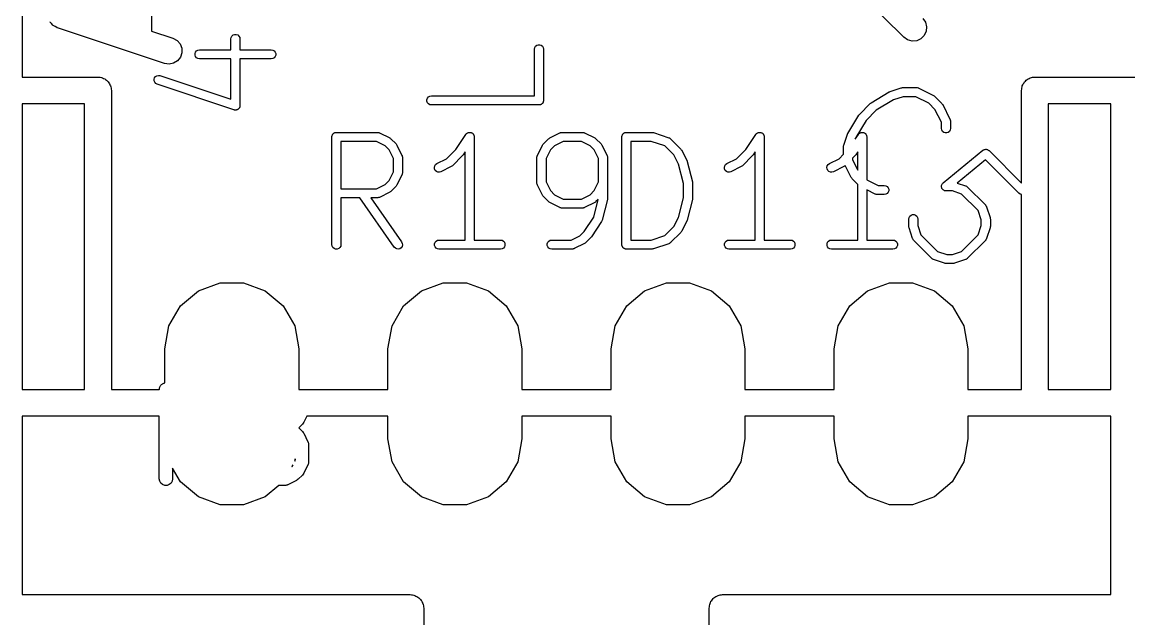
# Model space of a CAD drawing. Extents: x -2.2 to 86.5, y -78.6 to 9.2.
# Drawn here: x 10.65 to 23.05, y -68.52 to -61.84 of the extents above; entities that cross this region are included whole.
import ezdxf

# ---------------------------------------------------------------- set-up
doc = ezdxf.new("R2010")
doc.units = 0
doc.header["$MEASUREMENT"] = 0
doc.layers.add('BLACK', color=7, linetype='CONTINUOUS')

msp = doc.modelspace()

# ---------------------------------------------------------------- linework, layer by layer
at = {"layer": 'Black'}
for p, q in [((10.65, -55), (10.65, -62.45)), ((20.5303, -62.0052), (18.3963, -59.8712)), ((12.1, -61.5795), (12.1, -61.9347)), ((10.965, -61.8357), (10.9635, -61.8318)), ((10.9797, -61.8521), (10.965, -61.8357)), ((10.9933, -61.8694), (10.9797, -61.8521)), ((10.9969, -61.8715), (10.9933, -61.8694)), ((10.9996, -61.8746), (10.9969, -61.8715)), ((11.019, -61.8851), (10.9996, -61.8746)), ((11.0377, -61.8966), (11.019, -61.8851)), ((20.7425, -61.7931), (20.7723, -61.8357)), ((20.7723, -61.8357), (20.7858, -61.8861)), ((20.7858, -61.8861), (20.7813, -61.938)), ((11.0418, -61.8975), (11.0377, -61.8966)), ((11.0454, -61.8994), (11.0418, -61.8975)), ((12.2454, -62.2994), (11.0454, -61.8994)), ((12.1, -61.9347), (12.3403, -62.0148)), ((12.3403, -62.0148), (12.3861, -62.0396)), ((12.9896, -62.0233), (12.9926, -62.0059)), ((12.9926, -62.0059), (13.0015, -61.9907)), ((13.0015, -61.9907), (13.015, -61.9793)), ((13.015, -61.9793), (13.0316, -61.9733)), ((13.0316, -61.9733), (13.0492, -61.9733)), ((13.0492, -61.9733), (13.0658, -61.9793)), ((13.0658, -61.9793), (13.0793, -61.9907)), ((13.0793, -61.9907), (13.0881, -62.0059)), ((13.0881, -62.0059), (13.0912, -62.0233)), ((20.573, -62.0351), (20.5303, -62.0052)), ((20.7593, -61.9852), (20.7224, -62.022)), ((20.7813, -61.938), (20.7593, -61.9852)), ((12.3861, -62.0396), (12.4207, -62.0786)), ((12.4207, -62.0786), (12.4398, -62.1271)), ((12.4398, -62.1271), (12.4412, -62.1791)), ((12.9896, -62.1449), (12.9896, -62.0233)), ((13.0912, -62.0233), (13.0912, -62.1449)), ((16.3917, -62.1382), (16.3948, -62.1208)), ((16.3917, -62.6619), (16.3917, -62.1382)), ((16.3948, -62.1208), (16.4036, -62.1056)), ((16.4036, -62.1056), (16.4171, -62.0942)), ((16.4171, -62.0942), (16.4337, -62.0882)), ((16.4337, -62.0882), (16.4514, -62.0882)), ((16.4514, -62.0882), (16.4679, -62.0942)), ((16.4679, -62.0942), (16.4815, -62.1056)), ((16.4815, -62.1056), (16.4903, -62.1208)), ((16.4903, -62.1208), (16.4933, -62.1382)), ((16.4933, -62.1382), (16.4933, -62.7127)), ((20.6233, -62.0486), (20.573, -62.0351)), ((20.6752, -62.044), (20.6233, -62.0486)), ((20.7224, -62.022), (20.6752, -62.044)), ((12.4248, -62.2286), (12.3924, -62.2694)), ((12.4412, -62.1791), (12.4248, -62.2286)), ((12.5882, -62.1868), (12.5942, -62.1703)), ((12.5882, -62.2045), (12.5882, -62.1868)), ((12.5942, -62.2211), (12.5882, -62.2045)), ((12.5942, -62.1703), (12.6056, -62.1568)), ((12.6056, -62.2346), (12.5942, -62.2211)), ((12.6056, -62.1568), (12.6208, -62.1479)), ((12.6208, -62.2434), (12.6056, -62.2346)), ((12.6208, -62.1479), (12.6382, -62.1449)), ((12.6382, -62.2465), (12.6208, -62.2434)), ((12.6382, -62.1449), (12.9896, -62.1449)), ((12.9896, -62.2465), (12.6382, -62.2465)), ((12.9896, -62.6997), (12.9896, -62.2465)), ((13.0912, -62.1449), (13.4425, -62.1449)), ((13.4425, -62.2465), (13.0912, -62.2465)), ((13.0912, -62.2465), (13.0912, -62.7702)), ((13.4425, -62.1449), (13.4599, -62.1479)), ((13.4599, -62.2434), (13.4425, -62.2465)), ((13.4599, -62.1479), (13.4752, -62.1568)), ((13.4752, -62.2346), (13.4599, -62.2434)), ((13.4752, -62.1568), (13.4865, -62.1703)), ((13.4865, -62.2211), (13.4752, -62.2346)), ((13.4865, -62.1703), (13.4926, -62.1868)), ((13.4926, -62.2045), (13.4865, -62.2211)), ((13.4926, -62.1868), (13.4926, -62.2045)), ((12.297, -62.3071), (12.2454, -62.2994)), ((12.348, -62.2966), (12.297, -62.3071)), ((12.3924, -62.2694), (12.348, -62.2966)), ((10.65, -62.45), (11.5, -62.45)), ((11.5, -62.45), (11.5129, -62.4523)), ((11.5129, -62.4523), (11.526, -62.4523)), ((11.526, -62.4523), (11.5384, -62.4568)), ((11.5384, -62.4568), (11.5513, -62.459)), ((11.5513, -62.459), (11.5627, -62.4656)), ((11.5627, -62.4656), (11.575, -62.4701)), ((11.575, -62.4701), (11.5851, -62.4785)), ((11.5851, -62.4785), (11.5964, -62.4851)), ((11.5964, -62.4851), (11.6049, -62.4951)), ((11.6049, -62.4951), (11.6149, -62.5036)), ((11.6149, -62.5036), (11.6215, -62.5149)), ((12.1283, -62.4755), (12.1339, -62.4587)), ((12.1288, -62.4931), (12.1283, -62.4755)), ((12.1353, -62.5095), (12.1288, -62.4931)), ((12.1339, -62.4587), (12.1449, -62.4449)), ((12.147, -62.5227), (12.1353, -62.5095)), ((12.1449, -62.4449), (12.1599, -62.4357)), ((12.1599, -62.4357), (12.1772, -62.4321)), ((12.1772, -62.4321), (12.1947, -62.4347)), ((12.1947, -62.4347), (12.9896, -62.6997)), ((21.8785, -62.5149), (21.8851, -62.5036)), ((21.8851, -62.5036), (21.8951, -62.4951)), ((21.8951, -62.4951), (21.9036, -62.4851)), ((21.9036, -62.4851), (21.9149, -62.4785)), ((21.9149, -62.4785), (21.925, -62.4701)), ((21.925, -62.4701), (21.9373, -62.4656)), ((21.9373, -62.4656), (21.9487, -62.459)), ((21.9487, -62.459), (21.9616, -62.4568)), ((21.9616, -62.4568), (21.974, -62.4523)), ((21.974, -62.4523), (21.9871, -62.4523)), ((21.9871, -62.4523), (22, -62.45)), ((22, -62.45), (23, -62.45)), ((23, -62.45), (24, -62.45)), ((11.6215, -62.5149), (11.6299, -62.525)), ((11.6299, -62.525), (11.6344, -62.5373)), ((11.6344, -62.5373), (11.641, -62.5487)), ((11.641, -62.5487), (11.6432, -62.5616)), ((11.6432, -62.5616), (11.6477, -62.574)), ((11.6477, -62.574), (11.6477, -62.5871)), ((11.6477, -62.5871), (11.65, -62.6)), ((11.65, -62.6), (11.65, -65.95)), ((12.1625, -62.5311), (12.147, -62.5227)), ((13.0243, -62.8184), (12.1625, -62.5311)), ((20.1645, -62.7388), (20.3676, -62.617)), ((20.3676, -62.617), (20.3728, -62.615)), ((20.3728, -62.615), (20.3777, -62.6123)), ((20.3777, -62.6123), (20.4996, -62.5717)), ((20.4996, -62.5717), (20.5076, -62.5705)), ((20.5076, -62.5705), (20.5156, -62.5691)), ((20.5156, -62.5691), (20.6781, -62.5691)), ((20.6781, -62.5691), (20.681, -62.5696)), ((20.681, -62.5696), (20.6839, -62.5694)), ((20.6839, -62.5694), (20.6896, -62.5711)), ((20.6896, -62.5711), (20.6955, -62.5722)), ((20.6955, -62.5722), (20.698, -62.5736)), ((20.698, -62.5736), (20.7008, -62.5745)), ((20.7008, -62.5745), (20.8633, -62.6557)), ((21.85, -62.6), (21.8523, -62.5871)), ((21.85, -63.6387), (21.85, -62.6)), ((21.8523, -62.574), (21.8568, -62.5616)), ((21.8523, -62.5871), (21.8523, -62.574)), ((21.8568, -62.5616), (21.859, -62.5487)), ((21.859, -62.5487), (21.8656, -62.5373)), ((21.8656, -62.5373), (21.8701, -62.525)), ((21.8701, -62.525), (21.8785, -62.5149)), ((10.65, -62.75), (10.65, -65.95)), ((11.35, -62.75), (10.65, -62.75)), ((11.35, -65.95), (11.35, -62.75)), ((15.186, -62.7039), (15.1921, -62.6873)), ((15.186, -62.7216), (15.186, -62.7039)), ((15.1921, -62.7381), (15.186, -62.7216)), ((15.1921, -62.6873), (15.2034, -62.6738)), ((15.2034, -62.7517), (15.1921, -62.7381)), ((15.2034, -62.6738), (15.2187, -62.665)), ((15.2187, -62.7605), (15.2034, -62.7517)), ((15.2187, -62.665), (15.236, -62.6619)), ((15.236, -62.6619), (16.3917, -62.6619)), ((16.4638, -62.7583), (16.4599, -62.7605)), ((16.4679, -62.7567), (16.4638, -62.7583)), ((16.4714, -62.7539), (16.4679, -62.7567)), ((16.4752, -62.7517), (16.4714, -62.7539)), ((16.4781, -62.7482), (16.4752, -62.7517)), ((16.4815, -62.7454), (16.4781, -62.7482)), ((16.4837, -62.7415), (16.4815, -62.7454)), ((16.4865, -62.7381), (16.4837, -62.7415)), ((16.4881, -62.734), (16.4865, -62.7381)), ((16.4903, -62.7301), (16.4881, -62.734)), ((16.4911, -62.7257), (16.4903, -62.7301)), ((16.4926, -62.7216), (16.4911, -62.7257)), ((16.4933, -62.7127), (16.4926, -62.7171)), ((16.4926, -62.7171), (16.4926, -62.7216)), ((20.0328, -62.8684), (20.1547, -62.7465)), ((20.1547, -62.7465), (20.1598, -62.7429)), ((20.1598, -62.7429), (20.1645, -62.7388)), ((20.4151, -62.707), (20.2221, -62.8227)), ((20.5239, -62.6707), (20.4151, -62.707)), ((20.6661, -62.6707), (20.5239, -62.6707)), ((20.8105, -62.7429), (20.6661, -62.6707)), ((20.8801, -62.8125), (20.8105, -62.7429)), ((20.8633, -62.6557), (20.8699, -62.6606)), ((20.8699, -62.6606), (20.8765, -62.6652)), ((20.8765, -62.6652), (20.9578, -62.7465)), ((20.9578, -62.7465), (20.9625, -62.7531)), ((20.9625, -62.7531), (20.9673, -62.7597)), ((20.9673, -62.7597), (21.0486, -62.9222)), ((22.15, -62.75), (22.15, -65.95)), ((22.85, -62.75), (22.15, -62.75)), ((22.85, -65.95), (22.85, -62.75)), ((13.028, -62.8189), (13.0243, -62.8184)), ((13.0316, -62.8202), (13.028, -62.8189)), ((13.0367, -62.8202), (13.0316, -62.8202)), ((13.0418, -62.821), (13.0367, -62.8202)), ((13.0454, -62.8202), (13.0418, -62.821)), ((13.0492, -62.8202), (13.0454, -62.8202)), ((13.054, -62.8185), (13.0492, -62.8202)), ((13.0591, -62.8174), (13.054, -62.8185)), ((13.0623, -62.8155), (13.0591, -62.8174)), ((13.0658, -62.8142), (13.0623, -62.8155)), ((13.0697, -62.8109), (13.0658, -62.8142)), ((13.0741, -62.8082), (13.0697, -62.8109)), ((13.0764, -62.8053), (13.0741, -62.8082)), ((13.0793, -62.8028), (13.0764, -62.8053)), ((13.0819, -62.7984), (13.0793, -62.8028)), ((13.0851, -62.7944), (13.0819, -62.7984)), ((13.0862, -62.7908), (13.0851, -62.7944)), ((13.0881, -62.7876), (13.0862, -62.7908)), ((13.089, -62.7825), (13.0881, -62.7876)), ((13.0906, -62.7776), (13.089, -62.7825)), ((13.0912, -62.7702), (13.0905, -62.7739)), ((13.0905, -62.7739), (13.0906, -62.7776)), ((15.236, -62.7635), (15.2187, -62.7605)), ((16.4425, -62.7635), (15.236, -62.7635)), ((16.4469, -62.7628), (16.4425, -62.7635)), ((16.4514, -62.7628), (16.4469, -62.7628)), ((16.4555, -62.7612), (16.4514, -62.7628)), ((16.4599, -62.7605), (16.4555, -62.7612)), ((19.9033, -63.0813), (20.0252, -62.8781)), ((20.0252, -62.8781), (20.0293, -62.8734)), ((20.0293, -62.8734), (20.0328, -62.8684)), ((20.2221, -62.8227), (20.1091, -62.9358)), ((20.9523, -62.9569), (20.8801, -62.8125)), ((20.1091, -62.9358), (19.9933, -63.1288)), ((20.9523, -63.0261), (20.9523, -62.9569)), ((21.0486, -62.9222), (21.0494, -62.925)), ((21.0494, -62.925), (21.0509, -62.9275)), ((21.0509, -62.9275), (21.0519, -62.9334)), ((21.0519, -62.9334), (21.0536, -62.9391)), ((21.0536, -62.9391), (21.0534, -62.942)), ((21.0534, -62.942), (21.0539, -62.9449)), ((21.0539, -62.9449), (21.0539, -63.0261)), ((14.1215, -63.121), (14.1222, -63.1167)), ((14.1215, -64.3275), (14.1215, -63.121)), ((14.1222, -63.1122), (14.1238, -63.1081)), ((14.1222, -63.1167), (14.1222, -63.1122)), ((14.1238, -63.1081), (14.1245, -63.1037)), ((14.1245, -63.1037), (14.1267, -63.0998)), ((14.1267, -63.0998), (14.1283, -63.0956)), ((14.1283, -63.0956), (14.1311, -63.0922)), ((14.1311, -63.0922), (14.1333, -63.0884)), ((14.1333, -63.0884), (14.1368, -63.0855)), ((14.1368, -63.0855), (14.1396, -63.0821)), ((14.1396, -63.0821), (14.1435, -63.0799)), ((14.1435, -63.0799), (14.1469, -63.0771)), ((14.1469, -63.0771), (14.151, -63.0755)), ((14.151, -63.0755), (14.1549, -63.0733)), ((14.1549, -63.0733), (14.1593, -63.0725)), ((14.1593, -63.0725), (14.1634, -63.071)), ((14.1634, -63.071), (14.1679, -63.071)), ((14.1679, -63.071), (14.1723, -63.0702)), ((14.1723, -63.0702), (14.6319, -63.0702)), ((14.6319, -63.0702), (14.6348, -63.0708)), ((14.6348, -63.0708), (14.6377, -63.0706)), ((14.6377, -63.0706), (14.6434, -63.0723)), ((14.6434, -63.0723), (14.6493, -63.0733)), ((14.6493, -63.0733), (14.6518, -63.0748)), ((14.6518, -63.0748), (14.6546, -63.0756)), ((14.6546, -63.0756), (14.7695, -63.1331)), ((15.5116, -63.261), (15.6238, -63.0929)), ((15.6238, -63.0929), (15.6257, -63.0908)), ((15.6257, -63.0908), (15.6271, -63.0884)), ((15.6271, -63.0884), (15.6318, -63.0845)), ((15.6318, -63.0845), (15.6359, -63.0801)), ((15.6359, -63.0801), (15.6385, -63.0789)), ((15.6385, -63.0789), (15.6406, -63.0771)), ((15.6406, -63.0771), (15.6463, -63.075)), ((15.6463, -63.075), (15.6518, -63.0723)), ((15.6518, -63.0723), (15.6546, -63.072)), ((15.6546, -63.072), (15.6572, -63.071)), ((15.6572, -63.071), (15.6633, -63.071)), ((15.6633, -63.071), (15.6693, -63.0704)), ((15.6693, -63.0704), (15.672, -63.071)), ((15.672, -63.071), (15.6748, -63.071)), ((15.6748, -63.071), (15.6805, -63.0731)), ((15.6805, -63.0731), (15.6864, -63.0745)), ((15.6864, -63.0745), (15.6888, -63.0761)), ((15.6888, -63.0761), (15.6914, -63.0771)), ((15.6914, -63.0771), (15.6961, -63.081)), ((15.6961, -63.081), (15.7011, -63.0843)), ((15.7011, -63.0843), (15.7028, -63.0866)), ((15.7028, -63.0866), (15.7049, -63.0884)), ((15.7049, -63.0884), (15.708, -63.0936)), ((15.708, -63.0936), (15.7116, -63.0985)), ((15.7116, -63.0985), (15.7124, -63.1012)), ((15.7124, -63.1012), (15.7138, -63.1037)), ((15.7138, -63.1037), (15.7148, -63.1096)), ((15.7148, -63.1096), (15.7165, -63.1155)), ((15.7165, -63.1155), (15.7163, -63.1183)), ((15.7163, -63.1183), (15.7168, -63.121)), ((15.7168, -63.121), (15.7168, -64.2767)), ((16.5625, -63.1331), (16.6774, -63.0756)), ((16.6774, -63.0756), (16.6803, -63.0748)), ((16.6803, -63.0748), (16.6828, -63.0733)), ((16.6828, -63.0733), (16.6887, -63.0723)), ((16.6887, -63.0723), (16.6944, -63.0706)), ((16.6944, -63.0706), (16.6973, -63.0708)), ((16.6973, -63.0708), (16.7002, -63.0702)), ((16.7002, -63.0702), (16.93, -63.0702)), ((16.93, -63.0702), (16.9329, -63.0708)), ((16.9329, -63.0708), (16.9358, -63.0706)), ((16.9358, -63.0706), (16.9415, -63.0723)), ((16.9415, -63.0723), (16.9474, -63.0733)), ((16.9474, -63.0733), (16.9499, -63.0748)), ((16.9499, -63.0748), (16.9527, -63.0756)), ((16.9527, -63.0756), (17.0676, -63.1331)), ((17.3715, -63.121), (17.3722, -63.1167)), ((17.3715, -64.3275), (17.3715, -63.121)), ((17.3722, -63.1122), (17.3738, -63.1081)), ((17.3722, -63.1167), (17.3722, -63.1122)), ((17.3738, -63.1081), (17.3745, -63.1037)), ((17.3745, -63.1037), (17.3767, -63.0998)), ((17.3767, -63.0998), (17.3783, -63.0956)), ((17.3783, -63.0956), (17.3811, -63.0922)), ((17.3811, -63.0922), (17.3833, -63.0884)), ((17.3833, -63.0884), (17.3868, -63.0855)), ((17.3868, -63.0855), (17.3896, -63.0821)), ((17.3896, -63.0821), (17.3935, -63.0799)), ((17.3935, -63.0799), (17.3969, -63.0771)), ((17.3969, -63.0771), (17.401, -63.0755)), ((17.401, -63.0755), (17.4049, -63.0733)), ((17.4049, -63.0733), (17.4093, -63.0725)), ((17.4093, -63.0725), (17.4134, -63.071)), ((17.4134, -63.071), (17.4179, -63.071)), ((17.4179, -63.071), (17.4223, -63.0702)), ((17.4223, -63.0702), (17.7095, -63.0702)), ((17.7095, -63.0702), (17.7175, -63.0717)), ((17.7175, -63.0717), (17.7256, -63.0729)), ((17.7256, -63.0729), (17.8979, -63.1303)), ((17.8979, -63.1303), (17.9005, -63.1317)), ((17.9005, -63.1317), (17.9033, -63.1325)), ((18.7616, -63.261), (18.8738, -63.0929)), ((18.8738, -63.0929), (18.8757, -63.0908)), ((18.8757, -63.0908), (18.8771, -63.0884)), ((18.8771, -63.0884), (18.8818, -63.0845)), ((18.8818, -63.0845), (18.8859, -63.0801)), ((18.8859, -63.0801), (18.8885, -63.0789)), ((18.8885, -63.0789), (18.8906, -63.0771)), ((18.8906, -63.0771), (18.8963, -63.075)), ((18.8963, -63.075), (18.9018, -63.0723)), ((18.9018, -63.0723), (18.9046, -63.072)), ((18.9046, -63.072), (18.9072, -63.071)), ((18.9072, -63.071), (18.9133, -63.071)), ((18.9133, -63.071), (18.9193, -63.0704)), ((18.9193, -63.0704), (18.922, -63.071)), ((18.922, -63.071), (18.9248, -63.071)), ((18.9248, -63.071), (18.9305, -63.0731)), ((18.9305, -63.0731), (18.9364, -63.0745)), ((18.9364, -63.0745), (18.9388, -63.0761)), ((18.9388, -63.0761), (18.9414, -63.0771)), ((18.9414, -63.0771), (18.9461, -63.081)), ((18.9461, -63.081), (18.9511, -63.0843)), ((18.9511, -63.0843), (18.9528, -63.0866)), ((18.9528, -63.0866), (18.9549, -63.0884)), ((18.9549, -63.0884), (18.958, -63.0936)), ((18.958, -63.0936), (18.9616, -63.0985)), ((18.9616, -63.0985), (18.9624, -63.1012)), ((18.9624, -63.1012), (18.9638, -63.1037)), ((18.9638, -63.1037), (18.9648, -63.1096)), ((18.9648, -63.1096), (18.9665, -63.1155)), ((18.9665, -63.1155), (18.9663, -63.1183)), ((18.9663, -63.1183), (18.9668, -63.121)), ((18.9668, -63.121), (18.9668, -64.2767)), ((19.8581, -63.2132), (19.8987, -63.0913)), ((19.8987, -63.0913), (19.9013, -63.0865)), ((19.9013, -63.0865), (19.9033, -63.0813)), ((19.9877, -63.1455), (20.0228, -63.0929)), ((19.9933, -63.1288), (19.9877, -63.1455)), ((20.0228, -63.0929), (20.0247, -63.0908)), ((20.0247, -63.0908), (20.0262, -63.0884)), ((20.0262, -63.0884), (20.0308, -63.0845)), ((20.0308, -63.0845), (20.035, -63.0801)), ((20.035, -63.0801), (20.0375, -63.0789)), ((20.0375, -63.0789), (20.0397, -63.0771)), ((20.0397, -63.0771), (20.0454, -63.075)), ((20.0454, -63.075), (20.0508, -63.0723)), ((20.0508, -63.0723), (20.0536, -63.072)), ((20.0536, -63.072), (20.0563, -63.071)), ((20.0563, -63.071), (20.0623, -63.071)), ((20.0623, -63.071), (20.0683, -63.0704)), ((20.0683, -63.0704), (20.0711, -63.071)), ((20.0711, -63.071), (20.0739, -63.071)), ((20.0739, -63.071), (20.0796, -63.0731)), ((20.0796, -63.0731), (20.0855, -63.0745)), ((20.0855, -63.0745), (20.0878, -63.0761)), ((20.0878, -63.0761), (20.0905, -63.0771)), ((20.0905, -63.0771), (20.0951, -63.081)), ((20.0951, -63.081), (20.1002, -63.0843)), ((20.1002, -63.0843), (20.1018, -63.0866)), ((20.1018, -63.0866), (20.104, -63.0884)), ((20.104, -63.0884), (20.107, -63.0936)), ((20.107, -63.0936), (20.1106, -63.0985)), ((20.1106, -63.0985), (20.1114, -63.1012)), ((20.1114, -63.1012), (20.1128, -63.1037)), ((20.1128, -63.1037), (20.1139, -63.1096)), ((20.1139, -63.1096), (20.1156, -63.1155)), ((20.1156, -63.1155), (20.1154, -63.1183)), ((20.1154, -63.1183), (20.1159, -63.121)), ((20.1159, -63.121), (20.1159, -63.6023)), ((20.9554, -63.0435), (20.9523, -63.0261)), ((20.9642, -63.0588), (20.9554, -63.0435)), ((20.9777, -63.0701), (20.9642, -63.0588)), ((20.9943, -63.0762), (20.9777, -63.0701)), ((21.0119, -63.0762), (20.9943, -63.0762)), ((21.0285, -63.0701), (21.0119, -63.0762)), ((21.042, -63.0588), (21.0285, -63.0701)), ((21.0509, -63.0435), (21.042, -63.0588)), ((21.0539, -63.0261), (21.0509, -63.0435)), ((14.2231, -63.1718), (14.2231, -63.7022)), ((14.6199, -63.1718), (14.2231, -63.1718)), ((14.7167, -63.2203), (14.6199, -63.1718)), ((14.7625, -63.266), (14.7167, -63.2203)), ((14.7695, -63.1331), (14.776, -63.1379)), ((14.776, -63.1379), (14.7827, -63.1426)), ((14.7827, -63.1426), (14.8402, -63.2)), ((14.8402, -63.2), (14.8448, -63.2067)), ((14.8448, -63.2067), (14.8497, -63.2132)), ((14.8497, -63.2132), (14.9071, -63.3281)), ((16.4249, -63.3281), (16.4824, -63.2132)), ((16.4824, -63.2132), (16.4872, -63.2067)), ((16.4872, -63.2067), (16.4919, -63.2)), ((16.4919, -63.2), (16.5493, -63.1426)), ((16.5493, -63.1426), (16.556, -63.1379)), ((16.556, -63.1379), (16.5625, -63.1331)), ((16.6154, -63.2203), (16.5696, -63.266)), ((16.7122, -63.1718), (16.6154, -63.2203)), ((16.918, -63.1718), (16.7122, -63.1718)), ((17.0148, -63.2203), (16.918, -63.1718)), ((17.0606, -63.266), (17.0148, -63.2203)), ((17.0676, -63.1331), (17.0741, -63.1379)), ((17.0741, -63.1379), (17.0808, -63.1426)), ((17.0808, -63.1426), (17.1383, -63.2)), ((17.1383, -63.2), (17.1429, -63.2067)), ((17.1429, -63.2067), (17.1478, -63.2132)), ((17.1478, -63.2132), (17.2052, -63.3281)), ((17.4731, -63.1718), (17.4731, -64.2767)), ((17.7013, -63.1718), (17.4731, -63.1718)), ((17.8544, -63.2229), (17.7013, -63.1718)), ((17.955, -63.3235), (17.8544, -63.2229)), ((17.9033, -63.1325), (17.9082, -63.1359)), ((17.9082, -63.1359), (17.9135, -63.1387)), ((17.9135, -63.1387), (17.9154, -63.1409)), ((17.9154, -63.1409), (17.9178, -63.1426)), ((17.9178, -63.1426), (18.0327, -63.2575)), ((19.8554, -63.2293), (19.8569, -63.2213)), ((19.8554, -63.3163), (19.8554, -63.2293)), ((19.8569, -63.2213), (19.8581, -63.2132)), ((14.8109, -63.3628), (14.7625, -63.266)), ((14.8109, -63.5112), (14.8109, -63.3628)), ((14.9071, -63.3281), (14.908, -63.3309)), ((14.908, -63.3309), (14.9094, -63.3335)), ((14.9094, -63.3335), (14.9105, -63.3393)), ((14.9105, -63.3393), (14.9122, -63.345)), ((14.9122, -63.345), (14.912, -63.348)), ((14.912, -63.348), (14.9125, -63.3509)), ((14.9125, -63.3509), (14.9125, -63.5232)), ((15.2986, -63.4203), (15.4061, -63.3666)), ((15.4061, -63.3666), (15.5116, -63.261)), ((15.587, -63.3293), (15.4721, -63.4442)), ((15.5899, -63.3252), (15.587, -63.3293)), ((15.5934, -63.3216), (15.5899, -63.3252)), ((15.6152, -63.2888), (15.5934, -63.3216)), ((15.6152, -64.2767), (15.6152, -63.2888)), ((16.4196, -63.3509), (16.4201, -63.348)), ((16.4196, -63.6381), (16.4196, -63.3509)), ((16.4199, -63.3451), (16.4216, -63.3393)), ((16.4201, -63.348), (16.4199, -63.3451)), ((16.4216, -63.3393), (16.4226, -63.3335)), ((16.4226, -63.3335), (16.4241, -63.3309)), ((16.4241, -63.3309), (16.4249, -63.3281)), ((16.5696, -63.266), (16.5212, -63.3628)), ((16.5212, -63.3628), (16.5212, -63.6261)), ((17.109, -63.3628), (17.0606, -63.266)), ((17.109, -63.6261), (17.109, -63.3628)), ((17.2052, -63.3281), (17.2061, -63.3309)), ((17.2061, -63.3309), (17.2075, -63.3335)), ((17.2075, -63.3335), (17.2086, -63.3393)), ((17.2086, -63.3393), (17.2103, -63.345)), ((17.2103, -63.345), (17.2101, -63.348)), ((17.2101, -63.348), (17.2106, -63.3509)), ((17.2106, -63.3509), (17.2106, -63.8105)), ((18.0063, -63.426), (17.955, -63.3235)), ((18.0327, -63.2575), (18.0374, -63.2642)), ((18.0374, -63.2642), (18.0422, -63.2707)), ((18.0422, -63.2707), (18.0997, -63.3856)), ((18.5486, -63.4203), (18.6561, -63.3666)), ((18.6561, -63.3666), (18.7616, -63.261)), ((18.837, -63.3293), (18.7221, -63.4442)), ((18.8399, -63.3252), (18.837, -63.3293)), ((18.8434, -63.3216), (18.8399, -63.3252)), ((18.8652, -63.2888), (18.8434, -63.3216)), ((18.8652, -64.2767), (18.8652, -63.2888)), ((19.6976, -63.4203), (19.8052, -63.3666)), ((19.8052, -63.3666), (19.8554, -63.3163)), ((19.9861, -63.3293), (19.957, -63.3584)), ((19.957, -63.3584), (19.957, -63.3798)), ((19.957, -63.3798), (20.0143, -63.4942)), ((19.989, -63.3252), (19.9861, -63.3293)), ((19.9924, -63.3216), (19.989, -63.3252)), ((20.0143, -63.2888), (19.9924, -63.3216)), ((20.0143, -63.4942), (20.0143, -63.2888)), ((20.971, -63.6368), (21.4178, -63.2712)), ((21.4466, -63.379), (21.1301, -63.6379)), ((21.4178, -63.2712), (21.4195, -63.2703)), ((21.4195, -63.2703), (21.4209, -63.2689)), ((21.4209, -63.2689), (21.4272, -63.266)), ((21.4272, -63.266), (21.4332, -63.2626)), ((21.4332, -63.2626), (21.4351, -63.2623)), ((21.4351, -63.2623), (21.4368, -63.2615)), ((21.4368, -63.2615), (21.4438, -63.2609)), ((21.4438, -63.2609), (21.4506, -63.2597)), ((21.8203, -63.7527), (21.4466, -63.379)), ((21.4506, -63.2597), (21.4525, -63.2601)), ((21.4525, -63.2601), (21.4544, -63.2599)), ((21.4544, -63.2599), (21.4611, -63.2617)), ((21.4611, -63.2617), (21.468, -63.263)), ((21.468, -63.263), (21.4696, -63.264)), ((21.4696, -63.264), (21.4715, -63.2645)), ((21.4715, -63.2645), (21.4772, -63.2685)), ((21.4772, -63.2685), (21.4831, -63.272)), ((21.4831, -63.272), (21.4843, -63.2735)), ((21.4843, -63.2735), (21.4859, -63.2746)), ((21.4859, -63.2746), (21.85, -63.6387)), ((15.2706, -63.4627), (15.2747, -63.4456)), ((15.2726, -63.4802), (15.2706, -63.4627)), ((15.2805, -63.496), (15.2726, -63.4802)), ((15.2747, -63.4456), (15.2844, -63.4308)), ((15.2933, -63.5082), (15.2805, -63.496)), ((15.2844, -63.4308), (15.2986, -63.4203)), ((15.4589, -63.4537), (15.344, -63.5112)), ((15.4655, -63.4489), (15.4589, -63.4537)), ((15.4721, -63.4442), (15.4655, -63.4489)), ((18.0609, -63.6444), (18.0063, -63.426)), ((18.0997, -63.3856), (18.1013, -63.3909)), ((18.1013, -63.3909), (18.1035, -63.396)), ((18.1035, -63.396), (18.161, -63.6258)), ((18.5206, -63.4627), (18.5247, -63.4456)), ((18.5226, -63.4802), (18.5206, -63.4627)), ((18.5305, -63.496), (18.5226, -63.4802)), ((18.5247, -63.4456), (18.5344, -63.4308)), ((18.5433, -63.5082), (18.5305, -63.496)), ((18.5344, -63.4308), (18.5486, -63.4203)), ((18.7089, -63.4537), (18.594, -63.5112)), ((18.7155, -63.4489), (18.7089, -63.4537)), ((18.7221, -63.4442), (18.7155, -63.4489)), ((19.6696, -63.4627), (19.6737, -63.4456)), ((19.6717, -63.4802), (19.6696, -63.4627)), ((19.6796, -63.496), (19.6717, -63.4802)), ((19.6737, -63.4456), (19.6835, -63.4308)), ((19.6924, -63.5082), (19.6796, -63.496)), ((19.6835, -63.4308), (19.6976, -63.4203)), ((19.858, -63.4537), (19.7431, -63.5112)), ((19.8645, -63.4489), (19.858, -63.4537)), ((19.8712, -63.4442), (19.8645, -63.4489)), ((19.8742, -63.4412), (19.8712, -63.4442)), ((19.9421, -63.577), (19.8742, -63.4412)), ((14.7167, -63.6538), (14.7625, -63.608)), ((14.7625, -63.608), (14.8109, -63.5112)), ((14.9071, -63.5459), (14.8497, -63.6608)), ((14.908, -63.5431), (14.9071, -63.5459)), ((14.9094, -63.5406), (14.908, -63.5431)), ((14.9105, -63.5347), (14.9094, -63.5406)), ((14.9122, -63.529), (14.9105, -63.5347)), ((14.9125, -63.5232), (14.912, -63.5261)), ((14.912, -63.5261), (14.9122, -63.529)), ((15.3095, -63.5152), (15.2933, -63.5082)), ((15.3271, -63.5162), (15.3095, -63.5152)), ((15.344, -63.5112), (15.3271, -63.5162)), ((16.5212, -63.6261), (16.5696, -63.7229)), ((17.0606, -63.7229), (17.109, -63.6261)), ((18.161, -63.6258), (18.1614, -63.632)), ((18.5595, -63.5152), (18.5433, -63.5082)), ((18.5771, -63.5162), (18.5595, -63.5152)), ((18.594, -63.5112), (18.5771, -63.5162)), ((19.7086, -63.5152), (19.6924, -63.5082)), ((19.7262, -63.5162), (19.7086, -63.5152)), ((19.7431, -63.5112), (19.7262, -63.5162)), ((19.9469, -63.5835), (19.9421, -63.577)), ((19.9516, -63.5902), (19.9469, -63.5835)), ((20.0143, -63.6529), (19.9516, -63.5902)), ((20.1159, -63.6023), (20.2432, -63.666)), ((14.2231, -63.7022), (14.6199, -63.7022)), ((14.6199, -63.7022), (14.7167, -63.6538)), ((14.7695, -63.741), (14.6546, -63.7985)), ((14.7761, -63.7361), (14.7695, -63.741)), ((14.7827, -63.7315), (14.7761, -63.7361)), ((14.8402, -63.674), (14.7827, -63.7315)), ((14.8448, -63.6674), (14.8402, -63.674)), ((14.8497, -63.6608), (14.8448, -63.6674)), ((16.4201, -63.641), (16.4196, -63.6381)), ((16.4199, -63.6439), (16.4201, -63.641)), ((16.4216, -63.6496), (16.4199, -63.6439)), ((16.4226, -63.6555), (16.4216, -63.6496)), ((16.4241, -63.658), (16.4226, -63.6555)), ((16.4249, -63.6608), (16.4241, -63.658)), ((16.4824, -63.7757), (16.4249, -63.6608)), ((16.5696, -63.7229), (16.6154, -63.7687)), ((17.0148, -63.7687), (17.0606, -63.7229)), ((18.0609, -63.8042), (18.0609, -63.6444)), ((18.1614, -63.632), (18.1625, -63.6381)), ((18.1625, -63.6381), (18.1625, -63.8105)), ((20.0143, -64.2767), (20.0143, -63.6529)), ((20.2085, -63.7622), (20.1159, -63.7159)), ((20.1159, -63.7159), (20.1159, -64.2767)), ((20.2432, -63.666), (20.3125, -63.666)), ((20.3125, -63.666), (20.3299, -63.669)), ((20.3299, -63.669), (20.3452, -63.6779)), ((20.3452, -63.6779), (20.3565, -63.6914)), ((20.3565, -63.7422), (20.3452, -63.7557)), ((20.3565, -63.6914), (20.3625, -63.708)), ((20.3625, -63.7256), (20.3565, -63.7422)), ((20.3625, -63.708), (20.3625, -63.7256)), ((20.953, -63.6844), (20.9531, -63.6758)), ((20.9531, -63.6847), (20.953, -63.6844)), ((20.9531, -63.6673), (20.9532, -63.667)), ((20.9531, -63.6758), (20.9531, -63.6673)), ((20.9531, -63.685), (20.9531, -63.6847)), ((20.956, -63.693), (20.9531, -63.685)), ((20.9532, -63.6667), (20.9562, -63.6587)), ((20.9532, -63.667), (20.9532, -63.6667)), ((20.9588, -63.701), (20.956, -63.693)), ((20.9562, -63.6587), (20.9591, -63.6508)), ((20.959, -63.7012), (20.9588, -63.701)), ((20.9591, -63.7016), (20.959, -63.7012)), ((20.9591, -63.6508), (20.9593, -63.6505)), ((20.9646, -63.7081), (20.9591, -63.7016)), ((20.9593, -63.6505), (20.9594, -63.6502)), ((20.9594, -63.6502), (20.965, -63.6438)), ((20.97, -63.7147), (20.9646, -63.7081)), ((20.965, -63.6438), (20.9705, -63.6372)), ((20.9703, -63.7148), (20.97, -63.7147)), ((20.9705, -63.7151), (20.9703, -63.7148)), ((20.9705, -63.6372), (20.9707, -63.6371)), ((20.9779, -63.7193), (20.9705, -63.7151)), ((20.9707, -63.6371), (20.971, -63.6368)), ((20.9852, -63.7237), (20.9779, -63.7193)), ((20.9855, -63.7237), (20.9852, -63.7237)), ((20.9857, -63.7239), (20.9855, -63.7237)), ((20.9941, -63.7254), (20.9857, -63.7239)), ((21.0025, -63.7269), (20.9941, -63.7254)), ((21.0028, -63.7269), (21.0025, -63.7269)), ((21.0031, -63.727), (21.0028, -63.7269)), ((21.0761, -63.727), (21.0031, -63.727)), ((21.1788, -63.7612), (21.0761, -63.727)), ((21.1301, -63.6379), (21.2223, -63.6686)), ((21.2223, -63.6686), (21.2249, -63.67)), ((21.2249, -63.67), (21.2277, -63.6707)), ((21.2277, -63.6707), (21.2326, -63.6741)), ((21.2326, -63.6741), (21.2378, -63.677)), ((21.2378, -63.677), (21.2398, -63.6792)), ((21.2398, -63.6792), (21.2422, -63.6809)), ((21.2422, -63.6809), (21.4453, -63.884)), ((14.4331, -63.8038), (14.2231, -63.8038)), ((14.2231, -63.8038), (14.2231, -64.3275)), ((14.8201, -64.3567), (14.4331, -63.8038)), ((14.6319, -63.8038), (14.5571, -63.8038)), ((14.5571, -63.8038), (14.9033, -64.2984)), ((14.6348, -63.8033), (14.6319, -63.8038)), ((14.6377, -63.8035), (14.6348, -63.8033)), ((14.6434, -63.8018), (14.6377, -63.8035)), ((14.6493, -63.8008), (14.6434, -63.8018)), ((14.6518, -63.7993), (14.6493, -63.8008)), ((14.6546, -63.7985), (14.6518, -63.7993)), ((16.4872, -63.7823), (16.4824, -63.7757)), ((16.4919, -63.7889), (16.4872, -63.7823)), ((16.5493, -63.8464), (16.4919, -63.7889)), ((16.556, -63.8511), (16.5493, -63.8464)), ((16.5625, -63.8559), (16.556, -63.8511)), ((16.6774, -63.9134), (16.5625, -63.8559)), ((16.6154, -63.7687), (16.7122, -63.8171)), ((16.7122, -63.8171), (16.918, -63.8171)), ((16.918, -63.8171), (17.0148, -63.7687)), ((17.0676, -63.8559), (16.9527, -63.9134)), ((17.0552, -64.0194), (17.1043, -63.8229)), ((17.0741, -63.8511), (17.0676, -63.8559)), ((17.0808, -63.8464), (17.0741, -63.8511)), ((17.1043, -63.8229), (17.0808, -63.8464)), ((17.2091, -63.8228), (17.1516, -64.0526)), ((17.2095, -63.8166), (17.2091, -63.8228)), ((17.2106, -63.8105), (17.2095, -63.8166)), ((18.0063, -64.0226), (18.0609, -63.8042)), ((18.161, -63.8228), (18.1035, -64.0526)), ((18.1614, -63.8166), (18.161, -63.8228)), ((18.1625, -63.8105), (18.1614, -63.8166)), ((20.2113, -63.763), (20.2085, -63.7622)), ((20.2139, -63.7645), (20.2113, -63.763)), ((20.2197, -63.7655), (20.2139, -63.7645)), ((20.2254, -63.7672), (20.2197, -63.7655)), ((20.2284, -63.7671), (20.2254, -63.7672)), ((20.2312, -63.7676), (20.2284, -63.7671)), ((20.3125, -63.7676), (20.2312, -63.7676)), ((20.3299, -63.7645), (20.3125, -63.7676)), ((20.3452, -63.7557), (20.3299, -63.7645)), ((21.365, -63.9473), (21.1788, -63.7612)), ((21.8348, -63.7628), (21.8203, -63.7527)), ((21.85, -63.7669), (21.8348, -63.7628)), ((21.85, -65.95), (21.85, -63.7669)), ((16.6803, -63.9142), (16.6774, -63.9134)), ((16.6828, -63.9157), (16.6803, -63.9142)), ((16.6887, -63.9167), (16.6828, -63.9157)), ((16.6944, -63.9184), (16.6887, -63.9167)), ((16.6973, -63.9182), (16.6944, -63.9184)), ((16.7002, -63.9187), (16.6973, -63.9182)), ((16.93, -63.9187), (16.7002, -63.9187)), ((16.9329, -63.9182), (16.93, -63.9187)), ((16.9358, -63.9184), (16.9329, -63.9182)), ((16.9415, -63.9167), (16.9358, -63.9184)), ((16.9474, -63.9157), (16.9415, -63.9167)), ((16.9499, -63.9142), (16.9474, -63.9157)), ((16.9527, -63.9134), (16.9499, -63.9142)), ((20.5986, -64.0091), (20.6121, -63.9978)), ((20.6121, -63.9978), (20.6287, -63.9917)), ((20.6287, -63.9917), (20.6463, -63.9917)), ((20.6463, -63.9917), (20.6629, -63.9978)), ((20.6629, -63.9978), (20.6764, -64.0091)), ((21.3992, -64.05), (21.365, -63.9473)), ((21.4453, -63.884), (21.447, -63.8864)), ((21.447, -63.8864), (21.4492, -63.8883)), ((21.4492, -63.8883), (21.452, -63.8936)), ((21.452, -63.8936), (21.4554, -63.8984)), ((21.4554, -63.8984), (21.4562, -63.9013)), ((21.4562, -63.9013), (21.4576, -63.9038)), ((21.4576, -63.9038), (21.4982, -64.0257)), ((16.948, -64.1803), (17.0552, -64.0194)), ((17.1446, -64.0685), (17.0297, -64.2408)), ((17.1481, -64.0606), (17.1446, -64.0685)), ((17.1516, -64.0526), (17.1481, -64.0606)), ((17.955, -64.1251), (18.0063, -64.0226)), ((18.0997, -64.063), (18.0422, -64.1779)), ((18.1013, -64.0577), (18.0997, -64.063)), ((18.1035, -64.0526), (18.1013, -64.0577)), ((20.5867, -64.0418), (20.5898, -64.0244)), ((20.5867, -64.123), (20.5867, -64.0418)), ((20.5881, -64.131), (20.5867, -64.123)), ((20.5898, -64.0244), (20.5986, -64.0091)), ((20.6764, -64.0091), (20.6852, -64.0244)), ((20.6852, -64.0244), (20.6883, -64.0418)), ((20.6883, -64.0418), (20.6883, -64.1148)), ((20.6883, -64.1148), (20.7225, -64.2175)), ((21.365, -64.2175), (21.3992, -64.1148)), ((21.3992, -64.1148), (21.3992, -64.05)), ((21.4982, -64.0257), (21.4994, -64.0338)), ((21.4994, -64.0338), (21.5008, -64.0418)), ((21.5008, -64.123), (21.4994, -64.131)), ((21.5008, -64.0418), (21.5008, -64.123)), ((16.8031, -64.2767), (16.8999, -64.2283)), ((16.8999, -64.2283), (16.948, -64.1803)), ((17.0262, -64.2445), (17.0234, -64.2486)), ((17.0297, -64.2408), (17.0262, -64.2445)), ((17.7013, -64.2767), (17.8544, -64.2257)), ((17.8544, -64.2257), (17.955, -64.1251)), ((18.0327, -64.1911), (17.9178, -64.306)), ((18.0374, -64.1844), (18.0327, -64.1911)), ((18.0422, -64.1779), (18.0374, -64.1844)), ((20.5893, -64.1391), (20.5881, -64.131)), ((20.6299, -64.261), (20.5893, -64.1391)), ((20.7225, -64.2175), (20.9087, -64.4036)), ((21.1788, -64.4036), (21.365, -64.2175)), ((21.4982, -64.1391), (21.4576, -64.261)), ((21.4994, -64.131), (21.4982, -64.1391)), ((14.1245, -64.3449), (14.1215, -64.3275)), ((14.1333, -64.3602), (14.1245, -64.3449)), ((14.1469, -64.3715), (14.1333, -64.3602)), ((14.1634, -64.3776), (14.1469, -64.3715)), ((14.1977, -64.3715), (14.1811, -64.3776)), ((14.2112, -64.3602), (14.1977, -64.3715)), ((14.22, -64.3449), (14.2112, -64.3602)), ((14.2231, -64.3275), (14.22, -64.3449)), ((14.8325, -64.3692), (14.8201, -64.3567)), ((14.8485, -64.3766), (14.8325, -64.3692)), ((14.8976, -64.3635), (14.8832, -64.3736)), ((14.9077, -64.349), (14.8976, -64.3635)), ((14.9033, -64.2984), (14.9108, -64.3144)), ((14.9123, -64.332), (14.9077, -64.349)), ((14.9108, -64.3144), (14.9123, -64.332)), ((15.2713, -64.3187), (15.2773, -64.3021)), ((15.2713, -64.3364), (15.2713, -64.3187)), ((15.2773, -64.3529), (15.2713, -64.3364)), ((15.2773, -64.3021), (15.2887, -64.2886)), ((15.2887, -64.3665), (15.2773, -64.3529)), ((15.2887, -64.2886), (15.3039, -64.2798)), ((15.3039, -64.3753), (15.2887, -64.3665)), ((15.3039, -64.2798), (15.3213, -64.2767)), ((15.3213, -64.2767), (15.6152, -64.2767)), ((15.7168, -64.2767), (16.0107, -64.2767)), ((16.0107, -64.2767), (16.0281, -64.2798)), ((16.0281, -64.2798), (16.0434, -64.2886)), ((16.0434, -64.3665), (16.0281, -64.3753)), ((16.0434, -64.2886), (16.0547, -64.3021)), ((16.0547, -64.3529), (16.0434, -64.3665)), ((16.0547, -64.3021), (16.0608, -64.3187)), ((16.0608, -64.3364), (16.0547, -64.3529)), ((16.0608, -64.3187), (16.0608, -64.3364)), ((16.5352, -64.3187), (16.5413, -64.3021)), ((16.5352, -64.3364), (16.5352, -64.3187)), ((16.5413, -64.3529), (16.5352, -64.3364)), ((16.5413, -64.3021), (16.5526, -64.2886)), ((16.5526, -64.3665), (16.5413, -64.3529)), ((16.5526, -64.2886), (16.5679, -64.2798)), ((16.5679, -64.3753), (16.5526, -64.3665)), ((16.5679, -64.2798), (16.5853, -64.2767)), ((16.5853, -64.2767), (16.8031, -64.2767)), ((16.9527, -64.3155), (16.8378, -64.373)), ((16.9592, -64.3107), (16.9527, -64.3155)), ((16.9659, -64.306), (16.9592, -64.3107)), ((17.0234, -64.2486), (16.9659, -64.306)), ((17.3722, -64.3319), (17.3715, -64.3275)), ((17.3722, -64.3364), (17.3722, -64.3319)), ((17.3738, -64.3405), (17.3722, -64.3364)), ((17.3745, -64.3449), (17.3738, -64.3405)), ((17.3767, -64.3488), (17.3745, -64.3449)), ((17.3783, -64.3529), (17.3767, -64.3488)), ((17.3811, -64.3564), (17.3783, -64.3529)), ((17.3833, -64.3602), (17.3811, -64.3564)), ((17.3868, -64.3631), (17.3833, -64.3602)), ((17.3896, -64.3665), (17.3868, -64.3631)), ((17.3935, -64.3687), (17.3896, -64.3665)), ((17.3969, -64.3715), (17.3935, -64.3687)), ((17.401, -64.3731), (17.3969, -64.3715)), ((17.4731, -64.2767), (17.7013, -64.2767)), ((17.8979, -64.3183), (17.7256, -64.3757)), ((17.9005, -64.3169), (17.8979, -64.3183)), ((17.9033, -64.3161), (17.9005, -64.3169)), ((17.9082, -64.3127), (17.9033, -64.3161)), ((17.9135, -64.3099), (17.9082, -64.3127)), ((17.9154, -64.3077), (17.9135, -64.3099)), ((17.9178, -64.306), (17.9154, -64.3077)), ((18.5213, -64.3187), (18.5273, -64.3021)), ((18.5213, -64.3364), (18.5213, -64.3187)), ((18.5273, -64.3529), (18.5213, -64.3364)), ((18.5273, -64.3021), (18.5387, -64.2886)), ((18.5387, -64.3665), (18.5273, -64.3529)), ((18.5387, -64.2886), (18.5539, -64.2798)), ((18.5539, -64.3753), (18.5387, -64.3665)), ((18.5539, -64.2798), (18.5713, -64.2767)), ((18.5713, -64.2767), (18.8652, -64.2767)), ((18.9668, -64.2767), (19.2607, -64.2767)), ((19.2607, -64.2767), (19.2781, -64.2798)), ((19.2781, -64.2798), (19.2934, -64.2886)), ((19.2934, -64.3665), (19.2781, -64.3753)), ((19.2934, -64.2886), (19.3047, -64.3021)), ((19.3047, -64.3529), (19.2934, -64.3665)), ((19.3047, -64.3021), (19.3108, -64.3187)), ((19.3108, -64.3364), (19.3047, -64.3529)), ((19.3108, -64.3187), (19.3108, -64.3364)), ((19.6703, -64.3187), (19.6764, -64.3021)), ((19.6703, -64.3364), (19.6703, -64.3187)), ((19.6764, -64.3529), (19.6703, -64.3364)), ((19.6764, -64.3021), (19.6877, -64.2886)), ((19.6877, -64.3665), (19.6764, -64.3529)), ((19.6877, -64.2886), (19.703, -64.2798)), ((19.703, -64.3753), (19.6877, -64.3665)), ((19.703, -64.2798), (19.7204, -64.2767)), ((19.7204, -64.2767), (20.0143, -64.2767)), ((20.1159, -64.2767), (20.4098, -64.2767)), ((20.4098, -64.2767), (20.4272, -64.2798)), ((20.4272, -64.2798), (20.4424, -64.2886)), ((20.4424, -64.3665), (20.4272, -64.3753)), ((20.4424, -64.2886), (20.4538, -64.3021)), ((20.4538, -64.3529), (20.4424, -64.3665)), ((20.4538, -64.3021), (20.4598, -64.3187)), ((20.4598, -64.3364), (20.4538, -64.3529)), ((20.4598, -64.3187), (20.4598, -64.3364)), ((20.6313, -64.2635), (20.6299, -64.261)), ((20.6321, -64.2664), (20.6313, -64.2635)), ((20.6355, -64.2712), (20.6321, -64.2664)), ((20.6383, -64.2765), (20.6355, -64.2712)), ((20.6405, -64.2784), (20.6383, -64.2765)), ((20.6422, -64.2808), (20.6405, -64.2784)), ((20.8453, -64.4839), (20.6422, -64.2808)), ((21.4453, -64.2808), (21.2422, -64.4839)), ((21.447, -64.2784), (21.4453, -64.2808)), ((21.4492, -64.2765), (21.447, -64.2784)), ((21.452, -64.2712), (21.4492, -64.2765)), ((21.4554, -64.2664), (21.452, -64.2712)), ((21.4562, -64.2635), (21.4554, -64.2664)), ((21.4576, -64.261), (21.4562, -64.2635)), ((14.1811, -64.3776), (14.1634, -64.3776)), ((14.8661, -64.3782), (14.8485, -64.3766)), ((14.8832, -64.3736), (14.8661, -64.3782)), ((15.3213, -64.3783), (15.3039, -64.3753)), ((16.0107, -64.3783), (15.3213, -64.3783)), ((16.0281, -64.3753), (16.0107, -64.3783)), ((16.5853, -64.3783), (16.5679, -64.3753)), ((16.8151, -64.3783), (16.5853, -64.3783)), ((16.818, -64.3778), (16.8151, -64.3783)), ((16.8209, -64.378), (16.818, -64.3778)), ((16.8266, -64.3763), (16.8209, -64.378)), ((16.8324, -64.3753), (16.8266, -64.3763)), ((16.835, -64.3738), (16.8324, -64.3753)), ((16.8378, -64.373), (16.835, -64.3738)), ((17.4049, -64.3753), (17.401, -64.3731)), ((17.4093, -64.3761), (17.4049, -64.3753)), ((17.4134, -64.3776), (17.4093, -64.3761)), ((17.4179, -64.3776), (17.4134, -64.3776)), ((17.4223, -64.3783), (17.4179, -64.3776)), ((17.7095, -64.3783), (17.4223, -64.3783)), ((17.7175, -64.3769), (17.7095, -64.3783)), ((17.7256, -64.3757), (17.7175, -64.3769)), ((18.5713, -64.3783), (18.5539, -64.3753)), ((19.2607, -64.3783), (18.5713, -64.3783)), ((19.2781, -64.3753), (19.2607, -64.3783)), ((19.7204, -64.3783), (19.703, -64.3753)), ((20.4098, -64.3783), (19.7204, -64.3783)), ((20.4272, -64.3753), (20.4098, -64.3783)), ((20.8477, -64.4856), (20.8453, -64.4839)), ((20.8497, -64.4878), (20.8477, -64.4856)), ((20.8549, -64.4907), (20.8497, -64.4878)), ((20.8598, -64.4941), (20.8549, -64.4907)), ((20.8626, -64.4948), (20.8598, -64.4941)), ((20.8652, -64.4962), (20.8626, -64.4948)), ((20.9871, -64.5368), (20.8652, -64.4962)), ((20.9087, -64.4036), (21.0114, -64.4378)), ((21.0114, -64.4378), (21.0761, -64.4378)), ((21.0761, -64.4378), (21.1788, -64.4036)), ((21.2223, -64.4962), (21.1004, -64.5368)), ((21.2249, -64.4948), (21.2223, -64.4962)), ((21.2277, -64.4941), (21.2249, -64.4948)), ((21.2326, -64.4907), (21.2277, -64.4941)), ((21.2378, -64.4878), (21.2326, -64.4907)), ((21.2398, -64.4856), (21.2378, -64.4878)), ((21.2422, -64.4839), (21.2398, -64.4856)), ((20.9951, -64.538), (20.9871, -64.5368)), ((21.0031, -64.5395), (20.9951, -64.538)), ((21.0844, -64.5395), (21.0031, -64.5395)), ((21.0924, -64.538), (21.0844, -64.5395)), ((21.1004, -64.5368), (21.0924, -64.538)), ((12.4255, -65.0131), (12.625, -64.8457)), ((12.625, -64.8457), (12.8698, -64.7566)), ((12.8698, -64.7566), (13.1302, -64.7566)), ((13.1302, -64.7566), (13.375, -64.8457)), ((13.375, -64.8457), (13.5745, -65.0131)), ((14.9255, -65.0131), (15.125, -64.8457)), ((15.125, -64.8457), (15.3698, -64.7566)), ((15.3698, -64.7566), (15.6302, -64.7566)), ((15.6302, -64.7566), (15.875, -64.8457)), ((15.875, -64.8457), (16.0745, -65.0131)), ((17.4255, -65.0131), (17.625, -64.8457)), ((17.625, -64.8457), (17.8698, -64.7566)), ((17.8698, -64.7566), (18.1302, -64.7566)), ((18.1302, -64.7566), (18.375, -64.8457)), ((18.375, -64.8457), (18.5745, -65.0131)), ((19.9255, -65.0131), (20.125, -64.8457)), ((20.125, -64.8457), (20.3698, -64.7566)), ((20.3698, -64.7566), (20.6302, -64.7566)), ((20.6302, -64.7566), (20.875, -64.8457)), ((20.875, -64.8457), (21.0745, -65.0131)), ((12.2952, -65.2387), (12.4255, -65.0131)), ((13.5745, -65.0131), (13.7048, -65.2387)), ((14.7952, -65.2387), (14.9255, -65.0131)), ((16.0745, -65.0131), (16.2048, -65.2387)), ((17.2952, -65.2387), (17.4255, -65.0131)), ((18.5745, -65.0131), (18.7048, -65.2387)), ((19.7952, -65.2387), (19.9255, -65.0131)), ((21.0745, -65.0131), (21.2048, -65.2387)), ((12.25, -65.4952), (12.2952, -65.2387)), ((13.7048, -65.2387), (13.75, -65.4952)), ((14.75, -65.4952), (14.7952, -65.2387)), ((16.2048, -65.2387), (16.25, -65.4952)), ((17.25, -65.4952), (17.2952, -65.2387)), ((18.7048, -65.2387), (18.75, -65.4952)), ((19.75, -65.4952), (19.7952, -65.2387)), ((21.2048, -65.2387), (21.25, -65.4952)), ((12.25, -65.8785), (12.25, -65.4952)), ((13.75, -65.4952), (13.75, -65.95)), ((14.75, -65.95), (14.75, -65.4952)), ((16.25, -65.4952), (16.25, -65.95)), ((17.25, -65.95), (17.25, -65.4952)), ((18.75, -65.4952), (18.75, -65.95)), ((19.75, -65.95), (19.75, -65.4952)), ((21.25, -65.4952), (21.25, -65.95)), ((10.65, -65.95), (11.35, -65.95)), ((11.65, -65.95), (12.1873, -65.95)), ((12.1873, -65.95), (12.188, -65.9459)), ((12.188, -65.9394), (12.1903, -65.9332)), ((12.188, -65.9459), (12.188, -65.9394)), ((12.1903, -65.9332), (12.1914, -65.9267)), ((12.1914, -65.9267), (12.1947, -65.921)), ((12.1947, -65.921), (12.197, -65.9149)), ((12.197, -65.9149), (12.2012, -65.9099)), ((12.2012, -65.9099), (12.2045, -65.9042)), ((12.2045, -65.9042), (12.2095, -65.9)), ((12.2095, -65.9), (12.2137, -65.8949)), ((12.2137, -65.8949), (12.2194, -65.8916)), ((12.2194, -65.8916), (12.2244, -65.8874)), ((12.2244, -65.8874), (12.2306, -65.8852)), ((12.2306, -65.8852), (12.2363, -65.8819)), ((12.2363, -65.8819), (12.2427, -65.8808)), ((12.2427, -65.8808), (12.2489, -65.8785)), ((12.2489, -65.8785), (12.25, -65.8785)), ((13.75, -65.95), (14.75, -65.95)), ((16.25, -65.95), (17.25, -65.95)), ((18.75, -65.95), (19.75, -65.95)), ((21.25, -65.95), (21.85, -65.95)), ((22.15, -65.95), (22.85, -65.95)), ((12.1869, -66.25), (10.65, -66.25)), ((10.65, -66.25), (10.65, -68.25)), ((12.1869, -66.9524), (12.1869, -66.25)), ((13.7911, -66.3387), (13.75, -66.3799)), ((13.798, -66.3289), (13.7911, -66.3387)), ((13.8052, -66.3193), (13.798, -66.3289)), ((13.8398, -66.25), (13.8052, -66.3193)), ((14.75, -66.25), (13.8398, -66.25)), ((14.75, -66.5048), (14.75, -66.25)), ((17.25, -66.25), (16.25, -66.25)), ((16.25, -66.25), (16.25, -66.5048)), ((17.25, -66.5048), (17.25, -66.25)), ((19.75, -66.25), (18.75, -66.25)), ((18.75, -66.25), (18.75, -66.5048)), ((19.75, -66.5048), (19.75, -66.25)), ((21.25, -66.25), (21.25, -66.5048)), ((22.85, -66.25), (21.25, -66.25)), ((22.85, -68.25), (22.85, -66.25)), ((13.75, -66.3799), (13.75, -66.382)), ((13.75, -66.382), (13.7911, -66.4232)), ((13.7911, -66.4232), (13.798, -66.433)), ((13.798, -66.433), (13.8052, -66.4426)), ((13.8052, -66.4426), (13.8528, -66.5379)), ((13.8528, -66.5379), (13.854, -66.542)), ((13.854, -66.542), (13.8562, -66.5458)), ((13.8562, -66.5458), (13.8577, -66.5544)), ((13.8577, -66.5544), (13.8602, -66.5629)), ((13.8602, -66.5629), (13.86, -66.5672)), ((13.86, -66.5672), (13.8607, -66.5714)), ((13.8607, -66.5714), (13.8607, -66.7619)), ((14.7952, -66.7613), (14.75, -66.5048)), ((16.25, -66.5048), (16.2048, -66.7613)), ((17.2952, -66.7613), (17.25, -66.5048)), ((18.75, -66.5048), (18.7048, -66.7613)), ((19.7952, -66.7613), (19.75, -66.5048)), ((21.25, -66.5048), (21.2048, -66.7613)), ((13.7107, -66.7276), (13.7062, -66.7533)), ((13.7107, -66.7442), (13.7107, -66.7276)), ((12.4255, -66.9869), (12.3369, -66.8335)), ((12.3369, -66.8335), (12.3369, -66.9524)), ((13.6854, -66.7949), (13.6732, -66.816)), ((13.6732, -66.816), (13.6765, -66.8127)), ((13.6765, -66.8127), (13.6854, -66.7949)), ((13.7062, -66.7533), (13.7107, -66.7442)), ((13.8528, -66.7954), (13.8052, -66.8907)), ((13.854, -66.7913), (13.8528, -66.7954)), ((13.8562, -66.7876), (13.854, -66.7913)), ((13.8577, -66.7789), (13.8562, -66.7876)), ((13.8602, -66.7705), (13.8577, -66.7789)), ((13.8607, -66.7619), (13.86, -66.7662)), ((13.86, -66.7662), (13.8602, -66.7705)), ((14.9255, -66.9869), (14.7952, -66.7613)), ((16.2048, -66.7613), (16.0745, -66.9869)), ((17.4255, -66.9869), (17.2952, -66.7613)), ((18.7048, -66.7613), (18.5745, -66.9869)), ((19.9255, -66.9869), (19.7952, -66.7613)), ((21.2048, -66.7613), (21.0745, -66.9869)), ((12.1914, -66.978), (12.1869, -66.9524)), ((12.3369, -66.9524), (12.3324, -66.978)), ((13.724, -66.9718), (13.6288, -67.0195)), ((13.7337, -66.9647), (13.724, -66.9718)), ((13.7435, -66.9578), (13.7337, -66.9647)), ((13.7911, -66.9102), (13.7435, -66.9578)), ((13.798, -66.9003), (13.7911, -66.9102)), ((13.8052, -66.8907), (13.798, -66.9003)), ((12.2045, -67.0006), (12.1914, -66.978)), ((12.2244, -67.0173), (12.2045, -67.0006)), ((12.2489, -67.0262), (12.2244, -67.0173)), ((12.2749, -67.0262), (12.2489, -67.0262)), ((12.2994, -67.0173), (12.2749, -67.0262)), ((12.3194, -67.0006), (12.2994, -67.0173)), ((12.3324, -66.978), (12.3194, -67.0006)), ((12.625, -67.1543), (12.4255, -66.9869)), ((13.5262, -67.0274), (13.375, -67.1543)), ((13.5952, -67.0274), (13.5262, -67.0274)), ((13.5995, -67.0266), (13.5952, -67.0274)), ((13.6038, -67.0269), (13.5995, -67.0266)), ((13.6122, -67.0244), (13.6038, -67.0269)), ((13.6209, -67.0229), (13.6122, -67.0244)), ((13.6246, -67.0207), (13.6209, -67.0229)), ((13.6288, -67.0195), (13.6246, -67.0207)), ((15.125, -67.1543), (14.9255, -66.9869)), ((16.0745, -66.9869), (15.875, -67.1543)), ((17.625, -67.1543), (17.4255, -66.9869)), ((18.5745, -66.9869), (18.375, -67.1543)), ((20.125, -67.1543), (19.9255, -66.9869)), ((21.0745, -66.9869), (20.875, -67.1543)), ((12.8698, -67.2434), (12.625, -67.1543)), ((13.375, -67.1543), (13.1302, -67.2434)), ((15.3698, -67.2434), (15.125, -67.1543)), ((15.875, -67.1543), (15.6302, -67.2434)), ((17.8698, -67.2434), (17.625, -67.1543)), ((18.375, -67.1543), (18.1302, -67.2434)), ((20.3698, -67.2434), (20.125, -67.1543)), ((20.875, -67.1543), (20.6302, -67.2434)), ((13.1302, -67.2434), (12.8698, -67.2434)), ((15.6302, -67.2434), (15.3698, -67.2434)), ((18.1302, -67.2434), (17.8698, -67.2434)), ((20.6302, -67.2434), (20.3698, -67.2434)), ((10.65, -68.25), (15, -68.25)), ((15, -68.25), (15.0129, -68.2523)), ((15.0129, -68.2523), (15.026, -68.2523)), ((15.026, -68.2523), (15.0384, -68.2568)), ((15.0384, -68.2568), (15.0513, -68.259)), ((15.0513, -68.259), (15.0627, -68.2656)), ((15.0627, -68.2656), (15.075, -68.2701)), ((15.075, -68.2701), (15.0851, -68.2785)), ((15.0851, -68.2785), (15.0964, -68.2851)), ((15.0964, -68.2851), (15.1049, -68.2951)), ((15.1049, -68.2951), (15.1149, -68.3036)), ((15.1149, -68.3036), (15.1215, -68.3149)), ((15.1215, -68.3149), (15.1299, -68.325)), ((15.1299, -68.325), (15.1344, -68.3373)), ((15.1344, -68.3373), (15.141, -68.3487)), ((18.359, -68.3487), (18.3656, -68.3373)), ((18.3656, -68.3373), (18.3701, -68.325)), ((18.3701, -68.325), (18.3785, -68.3149)), ((18.3785, -68.3149), (18.3851, -68.3036)), ((18.3851, -68.3036), (18.3951, -68.2951)), ((18.3951, -68.2951), (18.4036, -68.2851)), ((18.4036, -68.2851), (18.4149, -68.2785)), ((18.4149, -68.2785), (18.425, -68.2701)), ((18.425, -68.2701), (18.4373, -68.2656)), ((18.4373, -68.2656), (18.4487, -68.259)), ((18.4487, -68.259), (18.4616, -68.2568)), ((18.4616, -68.2568), (18.474, -68.2523)), ((18.474, -68.2523), (18.4871, -68.2523)), ((18.4871, -68.2523), (18.5, -68.25)), ((18.5, -68.25), (22.85, -68.25)), ((15.141, -68.3487), (15.1432, -68.3616)), ((15.1432, -68.3616), (15.1477, -68.374)), ((15.1477, -68.374), (15.1477, -68.3871)), ((15.1477, -68.3871), (15.15, -68.4)), ((15.15, -68.4), (15.15, -72.85)), ((18.35, -68.4), (18.3523, -68.3871)), ((18.35, -72.85), (18.35, -68.4)), ((18.3523, -68.374), (18.3568, -68.3616)), ((18.3523, -68.3871), (18.3523, -68.374)), ((18.3568, -68.3616), (18.359, -68.3487))]:
    msp.add_line(p, q, dxfattribs=at)

doc.saveas('drawing.dxf')
